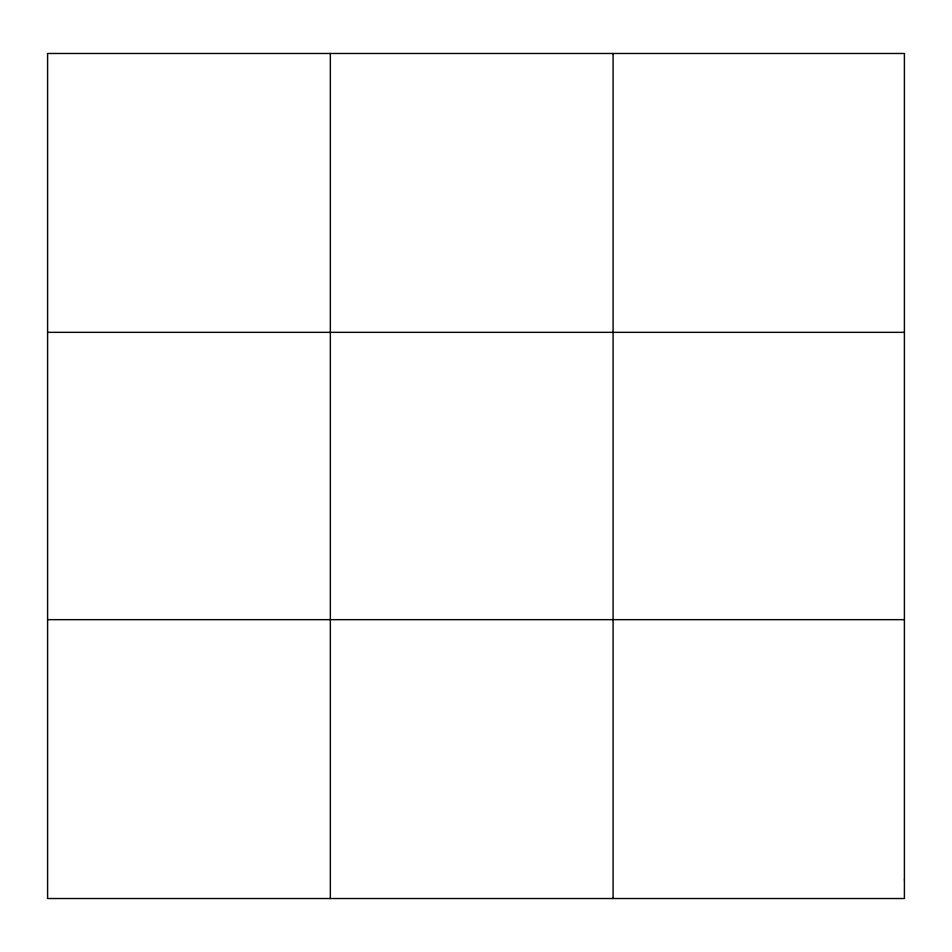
<?xml version="1.0" encoding="UTF-8"?>
<svg xmlns="http://www.w3.org/2000/svg" width="952" height="952" viewBox="0 0 952 952"><rect width="100%" height="100%" fill="white"/><g stroke="black" fill="none" stroke-linecap="round" stroke-linejoin="round"><path stroke-width="1.43" d="M330.344 53.479L330.344 898.521M613.088 53.479L613.088 898.521M47.6 332.343L904.4 332.343M47.6 619.657L904.4 619.657M904.4 879.934L904.4 898.521L47.6 898.521L47.6 53.479L904.4 53.479L904.4 879.934"/></g></svg>
